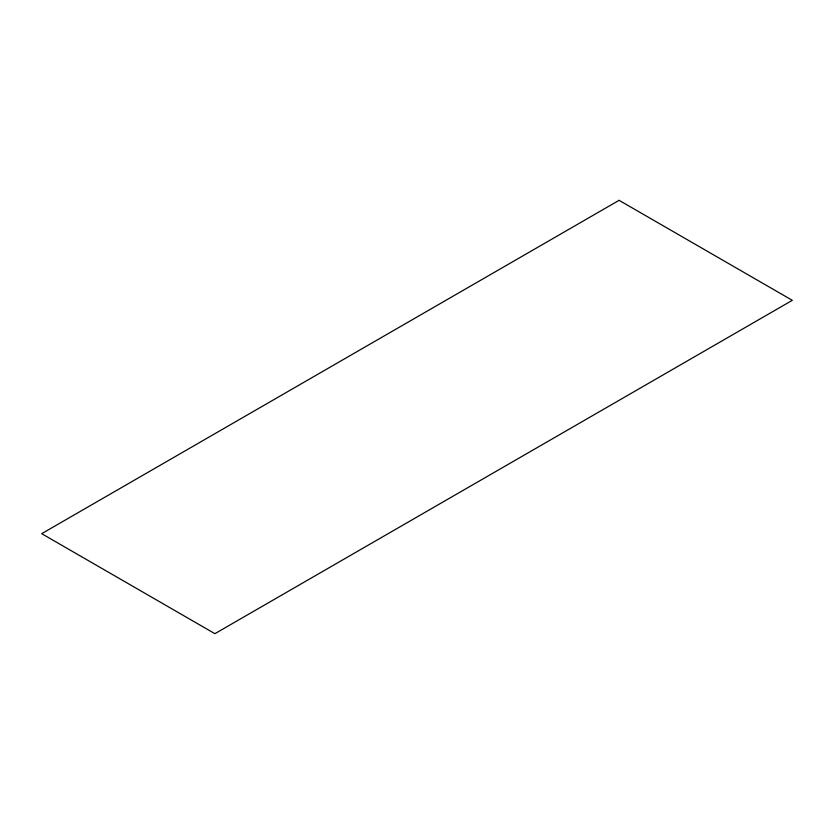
<?xml version="1.0" encoding="UTF-8"?>
<svg xmlns="http://www.w3.org/2000/svg" width="834" height="834" viewBox="0 0 834 834"><rect width="100%" height="100%" fill="white"/><g stroke="black" fill="none" stroke-linecap="round" stroke-linejoin="round"><path stroke-width="1.25" d="M619.089 200.327L41.7 533.677L214.911 633.673L792.3 300.323L619.089 200.327"/></g></svg>
